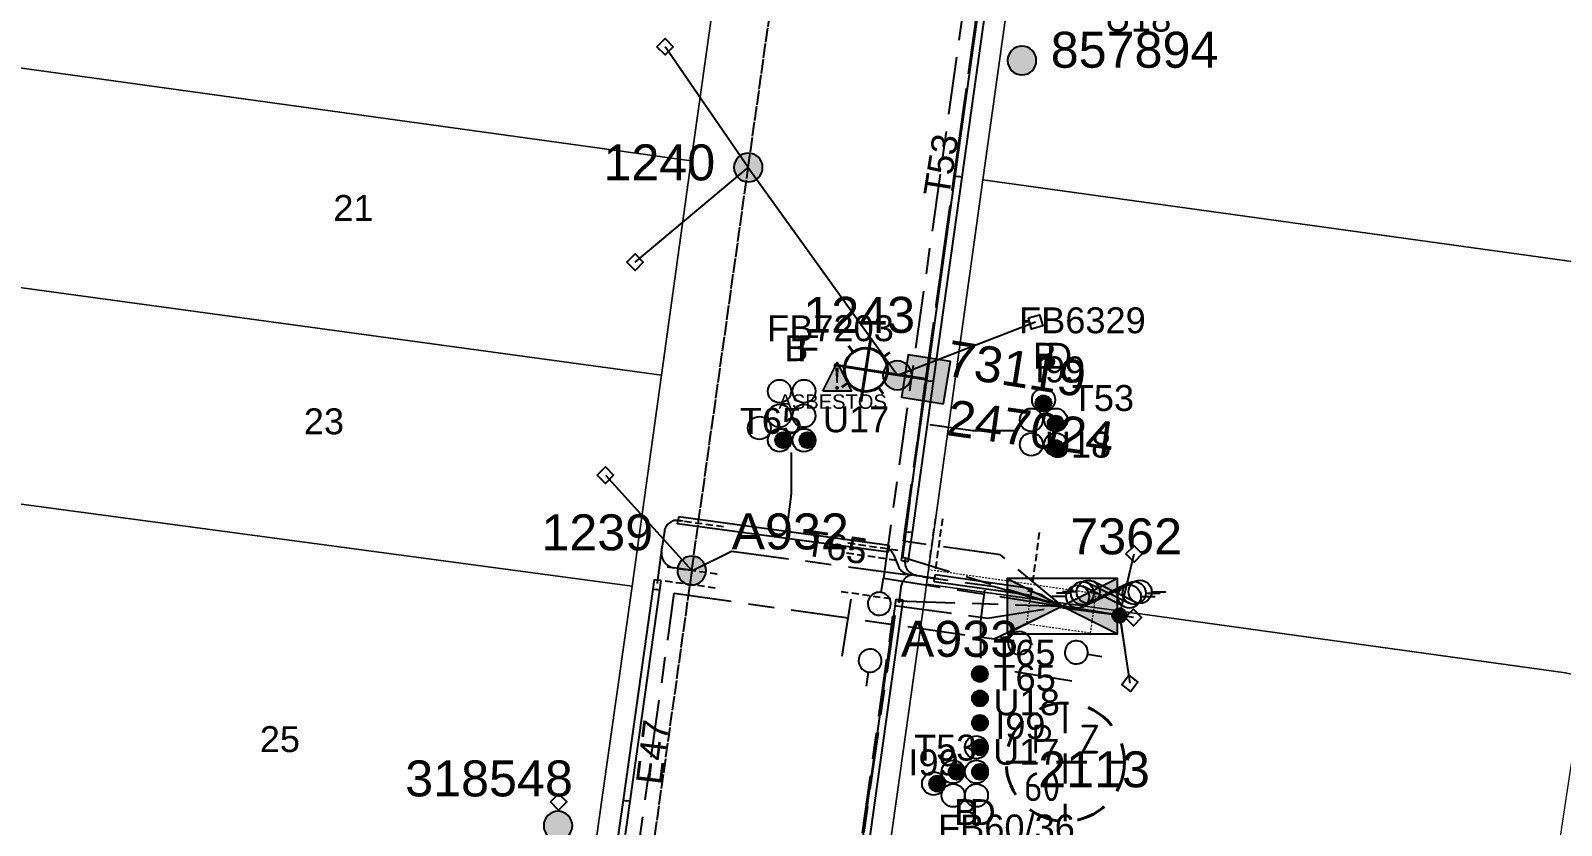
# Model space of a CAD drawing. Header units: metres. Extents: x 307881 to 309377, y 6244646 to 6245709.
# Drawn here: x 308529.6 to 308636, y 6245130.1 to 6245185.4 of the extents above; entities that cross this region are included whole.
import ezdxf
from ezdxf.enums import TextEntityAlignment as Align

# ---------------------------------------------------------------- set-up
doc = ezdxf.new("R2010")
doc.units = ezdxf.units.M
for name, pattern in [('Cable Exist OH', [1, 1, 0]), ('Cable Exist UG', [8.2, 4, -1.2, 1.8, -1.2]), ('Dash', [5, 3, -2]), ('DASHED', [0.75, 0.5, -0.25]), ('HIDDEN', [0.375, 0.25, -0.125]), ('HIDDEN2', [0.1875, 0.125, -0.0625])]:
    doc.linetypes.add(name, pattern=pattern)
doc.layers.get('0').update_dxf_attribs({"color": 6})
for name, color, linetype in [('_User Miscellaneous7', 7, 'Continuous'), ('_User Miscellaneous9', 7, 'Continuous'), ('Duct_SP_EXT', 7, 'Continuous'), ('Equip_HV_EXT', 7, 'Continuous'), ('Equip_LV_EXT', 7, 'Continuous'), ('Equip_SP_SL_EXT', 7, 'Continuous'), ('Mains_HV_EXT', 7, 'Continuous'), ('Mains_LV_EXT', 7, 'Continuous'), ('Mains_SL_EXT', 7, 'Continuous'), ('Services_SP_EXT', 7, 'Continuous'), ('Sub_SP_EXT', 7, 'Continuous'), ('SupportsOH_SP_TR_HV_LV_SL_EXT', 7, 'Continuous'), ('SupportsUG_SP_LV_SL_EXT', 7, 'Continuous'), ('Trench_SP_EXT', 7, 'Continuous')]:
    doc.layers.add(name, color=color, linetype=linetype)
for name, color, linetype, lineweight in [('Cadastre Buildings_SP_EXT', 9, 'Continuous', 5), ('Cadastre Land Parcels_SP_EXT', 9, 'Continuous', 5), ('Cadastre Other Property_SP_EXT', 9, 'HIDDEN', 5), ('Cadastre Roads_SP_EXT', 9, 'Continuous', 5)]:
    doc.layers.add(name, color=color, linetype=linetype, lineweight=lineweight)
doc.layers.add('UNKNOWN_FEATURES', color=1, linetype='DASHED', plot=False)
doc.styles.add('COLUMN_LABEL', font='arial.ttf')
doc.styles.add('iecARIAL', font='arial.ttf', dxfattribs={"height": 2})
doc.styles.add('iecNAME', font='times.ttf')
doc.styles.add('IESYMBOL1', font='isocp.shx')
doc.styles.add('POLE_LABEL', font='arial.ttf')
doc.styles.add('SLCP_LABEL', font='arial.ttf', dxfattribs={"height": 3.5})
doc.styles.get("Standard").update_dxf_attribs({"font": 'arial.ttf'})
doc.styles.add('SWITCH_LABEL', font='arial.ttf', dxfattribs={"height": 2.5})

# ---------------------------------------------------------------- blocks, each defined once
blk = doc.blocks.new('SUB_PADMOUNT_EXT')
for points in [[(0, 0), (-3.84, 1.92), (-3.84, -1.92)], [(0, 0), (3.84, 1.92), (3.84, -1.92)]]:
    blk.add_hatch(color=256).paths.add_polyline_path(points)
for p, q in [((3.84, 1.92), (-3.84, -1.92)), ((-3.84, 1.92), (3.84, -1.92))]:
    blk.add_line(p, q)
blk.add_lwpolyline([(-3.84, -1.92), (3.84, -1.92), (3.84, 1.92), (-3.84, 1.92)], close=True)
for tag, height, flags, p in [('ASSET_NUM', 2.5, 8, (2, 2)), ('STREET_CODE', 0.2, 9, (1.5, 0)), ('CONSTRUCTED_VOLTAGE', 0.2, 9, (1.5, -0.2)), ('OPERATING_VOLTAGE', 0.2, 9, (1.5, -0.6)), ('ORIENTATION', 0.2, 9, (1.5, -0.8)), ('OWNED_BY', 0.2, 9, (1.5, -1)), ('NO_PHASES', 0.2, 9, (1.5, -0.4)), ('OPERATED_BY', 0.2, 9, (1.5, -1.2)), ('SECONDARY_VOLTAGE', 0.2, 9, (1.5, -1.6)), ('STATE', 0.2, 9, (1.5, -1.8)), ('SUBSTATION_TYPE', 0.2, 9, (1.5, -2.2)), ('MAINTAINED_BY', 0.2, 9, (1.5, -1.4)), ('PARENT', 0.2, 9, (1.5, -2)), ('STREETNAME', 0.2, 9, (1.5, -3)), ('SUBURB', 0.2, 9, (1.5, -3.2)), ('USAGE', 0.2, 9, (1.5, -2.4)), ('LEGEND', 0.2, 9, (1.5, -2.6)), ('LOCATION', 0.2, 9, (1.5, -2.8)), ('Z', 0.2, 1, (1.5, -3.6)), ('NOTES', 0.2, 9, (1.5, -3.4))]:
    blk.add_attdef(tag, text='', height=height, dxfattribs=dict(flags=flags)).set_placement(p, align=Align.MIDDLE_LEFT)
blk = doc.blocks.new('COLUMN_EXT')
blk.add_hatch(color=256).paths.add_polyline_path([(-1.49, 1.48), (-1.49, -1.49), (1.48, -1.49), (1.48, 1.48)])
blk.add_lwpolyline([(-1.49, -1.49), (1.48, -1.49), (1.48, 1.48), (-1.49, 1.48)], close=True)
for tag, height, style, flags, p in [('ASSET_NUM', 2.5, 'COLUMN_LABEL', 8, (2, 2)), ('STRUCTURE_PLANT_NUMBER', 0.2, 'POLE_LABEL', 9, (1.81, 0.03)), ('STREET_CODE', 0.2, 'COLUMN_LABEL', 9, (1.81, -0.2))]:
    blk.add_attdef(tag, text='', height=height, dxfattribs=dict(style=style, flags=flags)).set_placement(p, align=Align.MIDDLE_LEFT)
at = {"flags": 9}
for tag, p in [('COLUMN_TYPE', (1.81, -0.4)), ('OWNED_BY', (1.81, -0.6)), ('STATE', (1.81, -0.8)), ('USAGE', (1.81, -1)), ('STREETNAME', (1.81, -1.6)), ('SUBURB', (1.81, -1.8)), ('LEGEND', (1.81, -1.2)), ('LOCATION', (1.81, -1.4)), ('NOTES', (1.81, -2))]:
    blk.add_attdef(tag, text='', height=0.2, dxfattribs=at).set_placement(p, align=Align.MIDDLE_LEFT)
at = {"flags": 1}
blk.add_attdef('Z', (1.81, -2.35), '', height=0.2, dxfattribs=at)
blk = doc.blocks.new('DUCT_EXT')
blk.add_circle((0, 0.8), 0.8)
at = {"flags": 1}
blk.add_attdef('Z', (0, 0), '', height=0.2, dxfattribs=at)
at = {"flags": 9}
for tag, p in [('DUCT_CODE', (0, 0)), ('XSECT_TYPE', (0, -0.2)), ('STATE', (0, -0.6)), ('FB_REFERENCE', (0, -0.4)), ('NOTES', (0, -0.8))]:
    blk.add_attdef(tag, text='', height=0.2, dxfattribs=at).set_placement(p, align=Align.MIDDLE_LEFT)
blk = doc.blocks.new('SL_LANTERN_EXT')
at = {"lineweight": 40}
for p, q in [((0, 1.97), (0, 6.47)), ((-1.46, 5.68), (-1.06, 5.28)), ((1.46, 5.68), (1.06, 5.28)), ((-2.25, 4.22), (2.25, 4.22)), ((-1.46, 2.76), (-1.06, 3.16)), ((0, 0), (0, 2.72)), ((1.46, 2.76), (1.06, 3.16))]:
    blk.add_line(p, q, dxfattribs=at)
blk.add_circle((0, 4.22), 1.5, dxfattribs=at)
at = {"color": 7, "style": 'iecARIAL', "flags": 8}
blk.add_attdef('ASSET_NUM', (1.5, 1.5), '', height=2.5, dxfattribs=at)
for tag, p, height, flags in [('CONSTRUCTED_VOLTAGE', (0.98, -0.65), 0.2, 9), ('CONTROL_TYPE', (0.98, -0.85), 0.2, 9), ('LANTERN_PURPOSE', (0.98, -1.05), 0.2, 9), ('LANTERN_TYPE', (0.98, -1.25), 0.2, 9), ('LNUMBER', (2.18, -3.25), 2.5, 8), ('OPERATING_VOLTAGE', (0.98, -1.65), 0.2, 9), ('ORIENTATION', (0.98, -1.85), 0.2, 9), ('OWNED_BY', (0.98, -2.05), 0.2, 9), ('STATE', (0.98, -2.25), 0.2, 9), ('NO_PHASES', (0.98, -1.45), 0.2, 9), ('USAGE', (0.98, -2.45), 0.2, 9), ('CEXIST', (0.98, -2.65), 0.2, 9), ('CNEW', (0.98, -2.85), 0.2, 9), ('CNUMBER', (0.98, -3.05), 0.2, 9), ('CREMOVE', (0.98, -3.25), 0.2, 9), ('CREPLACE', (0.98, -3.45), 0.2, 9), ('LKINGHEIGHT', (0.98, -3.65), 0.2, 9), ('LBRACKET', (0.98, -3.85), 0.2, 9), ('LBRACKETVOCAB', (0.98, -4.05), 0.2, 9), ('LCATEGORY', (0.98, -4.25), 0.2, 9), ('LCHARGE1', (0.98, -4.45), 0.2, 9), ('LCHARGE1PERCENT', (0.98, -4.65), 0.2, 9), ('LCHARGE2', (0.98, -4.85), 0.2, 9), ('LCHARGE2PERCENT', (0.98, -5.05), 0.2, 9), ('LCHARGE3', (0.98, -5.25), 0.2, 9), ('LCHARGE3PERCENT', (0.98, -5.45), 0.2, 9), ('LEXIST', (0.98, -5.65), 0.2, 9), ('LLAMP', (0.98, -5.85), 0.2, 9), ('LLAMPVOCAB', (0.98, -6.05), 0.2, 9), ('LMAST', (0.98, -6.25), 0.2, 9), ('LMASTVOCAB', (0.98, -6.45), 0.2, 9), ('LNEW', (0.98, -6.65), 0.2, 9), ('LANTNUMBER', (0.98, -6.85), 0.2, 9), ('LOUTREACH', (0.98, -7.25), 0.2, 9), ('LOUTREACHVOCAB', (0.98, -7.45), 0.2, 9), ('LRATECODE', (0.98, -7.65), 0.2, 9), ('LREMOVE', (0.98, -7.85), 0.2, 9), ('LREPLACE', (0.98, -8.05), 0.2, 9), ('LTYPE', (0.98, -8.25), 0.2, 9), ('LTYPEVOCAB', (0.98, -8.45), 0.2, 9), ('LEGEND', (0.98, -8.65), 0.2, 9), ('STREETNAME', (0.98, -9.25), 0.2, 9), ('SUBURB', (0.98, -9.45), 0.2, 1), ('LOCATION', (0.98, -8.85), 0.2, 9), ('NOTES', (0.98, -9.05), 0.2, 9)]:
    blk.add_attdef(tag, p, '', height=height, dxfattribs=dict(flags=flags))
blk = doc.blocks.new('CCP_EXT')
at = {"flags": 9}
for tag, p in [('STATE', (0, -1.8)), ('LEGEND', (0, -1.4)), ('LIFE_SUPPORT', (0, -1.6)), ('NOTES', (0, -2))]:
    blk.add_attdef(tag, text='', height=0.2, dxfattribs=at).set_placement(p, align=Align.MIDDLE_LEFT)
blk.add_wipeout([(0, 0.57), (0.57, 0), (0, -0.57), (-0.57, 0)])
blk.add_lwpolyline([(-0.57, 0), (0, 0.57), (0.57, 0), (0, -0.57), (-0.57, 0)])
at = {"flags": 1}
blk.add_attdef('Z', (0, 0), '', height=0.2, dxfattribs=at)
at = {"flags": 9}
for tag, p in [('CCP_TYPE', (0, 0)), ('CONSTRUCTED_VOLTAGE', (0, -0.2)), ('OPERATING_VOLTAGE', (0, -0.6)), ('ORIENTATION', (0, -0.8)), ('OWNED_BY', (0, -1)), ('NO_PHASES', (0, -0.4)), ('USAGE', (0, -1.2))]:
    blk.add_attdef(tag, text='', height=0.2, dxfattribs=at).set_placement(p, align=Align.MIDDLE_LEFT)
blk = doc.blocks.new('POLE_EXT')
blk.add_hatch(color=256).paths.add_polyline_path([(-1, 0, 1), (1, 0, 1)])
blk.add_lwpolyline([(-1, 0, 1), (1, 0, 1)], format="xyb", close=True)
for tag, height, flags, p in [('pNumber', 2.5, 8, (-17.84, 2.07)), ('OWNED_BY', 0.2, 9, (1.35, -0.4)), ('SPECIAL_USE', 0.2, 9, (1.35, -0.8)), ('STATE', 0.2, 9, (1.35, -1)), ('PARENT', 0.2, 9, (1.35, -0.6)), ('cLV', 0.2, 9, (1.35, -1.4)), ('hDepth', 0.2, 9, (1.35, -1.6)), ('hDia', 0.2, 9, (1.35, -1.8)), ('cHV', 0.2, 9, (1.35, -2)), ('USAGE', 0.2, 9, (1.35, -1.2)), ('LBRACKET', 0.2, 9, (1.35, -2.2)), ('LExisting', 0.2, 9, (1.35, -2.4)), ('LANTNUMBER', 0.2, 9, (1.35, -2.6)), ('LOther', 0.2, 9, (1.35, -2.8)), ('LRemove', 0.2, 9, (1.35, -3)), ('LEGEND', 0.2, 9, (1.35, -3.2)), ('cLinedev', 0.2, 9, (1.35, -3.4)), ('pExisting', 0.2, 9, (1.35, -3.8)), ('LOCATION', 0.2, 9, (1.35, -3.6)), ('PFNUMBER', 0.2, 9, (1.35, -4)), ('NEWPFNUMBER', 0.2, 9, (1.35, -4.2)), ('pFooting', 0.2, 9, (1.35, -4.4)), ('pNew', 0.2, 9, (1.35, -4.6)), ('pRelocate', 0.2, 9, (1.35, -5)), ('pRemove', 0.2, 9, (1.35, -5.2)), ('pReplace', 0.2, 9, (1.35, -5.4)), ('pStay', 0.2, 9, (1.35, -5.6)), ('pType', 0.2, 9, (1.35, -5.8)), ('cspan', 0.2, 9, (1.35, -6)), ('STREETNAME', 0.2, 9, (1.35, -6.2)), ('SUBURB', 0.2, 9, (1.35, -6.4)), ('OPERATED_BY', 0.2, 9, (1.36, -7.01)), ('NOTES', 0.2, 9, (1.35, -6.6)), ('MAINTAINED_BY', 0.2, 9, (1.36, -6.81))]:
    blk.add_attdef(tag, text='', height=height, dxfattribs=dict(flags=flags)).set_placement(p, align=Align.MIDDLE_LEFT)
at = {"style": 'POLE_LABEL'}
for tag, height, flags, p in [('ASSET_NUM', 2.5, 8, (2, 2)), ('STRUCTURE_PLANT_NUMBER', 0.2, 9, (1.35, 0.03)), ('STREET_CODE', 0.2, 9, (1.35, -0.2))]:
    blk.add_attdef(tag, text='', height=height, dxfattribs=dict(at, flags=flags)).set_placement(p, align=Align.MIDDLE_LEFT)
at = {"flags": 1}
blk.add_attdef('Z', (1.35, -7.33), '', height=0.2, dxfattribs=at)
blk = doc.blocks.new('WARNING_FEATURE_EXT')
h = blk.add_hatch(color=2)
h.dxf.hatch_style = 1
h.paths.add_polyline_path([(0, 1.99), (-0.99, 0), (1, 0)])
at = {"color": 18, "true_color": 0x000000}
blk.add_lwpolyline([(-0.99, 0), (0, 1.99), (1, 0)], close=True, dxfattribs=at)
at = {"color": 18, "true_color": 0x000000, "insert": (0, 0.87), "char_height": 1.5, "attachment_point": 5, "line_spacing_factor": 1.5, "style": 'iecNAME'}
blk.add_mtext_dynamic_manual_height_columns('!', width=1.5, gutter_width=4, heights=[0], dxfattribs=at)
at = {"color": 2, "flags": 1}
for tag, p in [('STATE', (1.19, 2.01)), ('HAZMAT_ID', (1.19, 0.72))]:
    blk.add_attdef(tag, p, '', height=0.8, dxfattribs=at)
at = {"color": 2}
blk.add_attdef('WARNING_TYPE', text='', height=1, dxfattribs=at).set_placement((-4.07, -1.22), (4.88, -1.22), align=Align.ALIGNED)
at = {"color": 2, "flags": 1}
blk.add_attdef('WARNING_DESC', text='', height=0.8, dxfattribs=at).set_placement((1.19, -0.56), align=Align.MIDDLE_CENTER)
blk = doc.blocks.new('LV_UG_DFUSE_CLOSED_EXT')
for points in [[(1, 0), (0, 0)], [(5.04, 0.73), (2.16, -0.72)], [(5.05, -0.71), (2.16, 0.72)], [(6.2, 0.01), (7.2, 0.01)]]:
    blk.add_lwpolyline(points)
for centre in [(1.8, 0), (5.4, 0.01)]:
    blk.add_circle(centre, 0.8)
at = {"flags": 9}
for tag, p in [('ACTUAL_STATUS', (0, 0)), ('CONSTRUCTED_VOLTAGE', (0, -0.2)), ('OPERATING_VOLTAGE', (0, -0.6)), ('ORIENTATION', (0, -0.8)), ('STATE', (0, -1)), ('NO_PHASES', (0, -0.4)), ('SWITCH_TYPE', (0, -1.2)), ('USAGE', (0, -1.4)), ('NOTES', (0, -1.6))]:
    blk.add_attdef(tag, text='', height=0.2, dxfattribs=at).set_placement(p, align=Align.MIDDLE_LEFT)
at = {"flags": 1}
blk.add_attdef('Z', (0, 0), '', height=0.2, dxfattribs=at)
blk = doc.blocks.new('SWG_HOLEC_SU_EXT')
blk.add_line((1.8, -2), (5.8, -2))
for points in [[(1, 0), (0, 0)], [(6.6, 0), (7.6, 0)]]:
    blk.add_lwpolyline(points)
for points in [[(1.8, -0.8, 1), (1.8, 0.8, 1)], [(5.8, -0.8, 1), (5.8, 0.8, 1)]]:
    blk.add_lwpolyline(points, format="xyb", close=True)
at = {"style": 'SWITCH_LABEL', "flags": 8}
blk.add_attdef('ASSET_NUM', text='', height=2.5, rotation=179.9544, dxfattribs=at).set_placement((-2.4, 0), align=Align.MIDDLE_LEFT)
at = {"flags": 1}
blk.add_attdef('Z', (0, 0), '', height=0.2, dxfattribs=at)
at = {"flags": 9}
for tag, p in [('ACTUAL_STATUS', (0, -0.4)), ('CONSTRUCTED_VOLTAGE', (0, -0.6)), ('OPERATING_VOLTAGE', (0, -1)), ('NO_PHASES', (0, -0.8)), ('ORIENTATION', (0, -1.2)), ('OWNED_BY', (0, -1.4)), ('STATE', (0, -1.8)), ('SWITCH_TYPE', (0, -2)), ('PARENT', (0, -1.6)), ('USAGE', (0, -2.2)), ('STREETNAME', (0, -2.6)), ('SUBURB', (0, -2.8)), ('LOCATION', (0, -2.4)), ('NOTES', (0, -3))]:
    blk.add_attdef(tag, text='', height=0.2, dxfattribs=at).set_placement(p, align=Align.MIDDLE_LEFT)
at = {"style": 'SWITCH_LABEL', "flags": 9}
blk.add_attdef('STREET_CODE', text='', height=0.2, dxfattribs=at).set_placement((0, -0.2), align=Align.MIDDLE_LEFT)
blk = doc.blocks.new('CABLE_LARGE_EXT')
h = blk.add_hatch(color=256)
edge = h.paths.add_edge_path()
edge.add_arc((0, 0.55), 0.55, 0, 360)
blk.add_circle((0, 0.55), 0.55)
at = {"flags": 1}
blk.add_attdef('Z', (0, 0), '', height=0.2, dxfattribs=at)
at = {"flags": 9}
for tag, p in [('COND_CODE', (0, 0)), ('STATE', (0, -0.4)), ('XSECT_SIZE', (0, -0.6)), ('FB_REFERENCE', (0, -0.2)), ('NOTES', (0, -0.8))]:
    blk.add_attdef(tag, text='', height=0.2, dxfattribs=at).set_placement(p, align=Align.MIDDLE_LEFT)
blk = doc.blocks.new('SLCP_ZELL_EXT')
blk.add_wipeout([(-0.24, 7.5), (-0.71, 7.47), (-1.17, 7.41), (-1.64, 7.32), (-2.09, 7.21), (-2.54, 7.06), (-2.98, 6.89), (-3.41, 6.69), (-3.82, 6.46), (-4.22, 6.21), (-4.6, 5.93), (-4.96, 5.63), (-5.31, 5.31), (-5.63, 4.96), (-5.93, 4.6), (-6.21, 4.22), (-6.46, 3.82), (-6.69, 3.41), (-6.89, 2.98), (-7.06, 2.54), (-7.21, 2.09), (-7.32, 1.64), (-7.41, 1.17), (-7.47, 0.71), (-7.5, 0.24), (-7.5, -0.24), (-7.47, -0.71), (-7.41, -1.17), (-7.32, -1.64), (-7.21, -2.09), (-7.06, -2.54), (-6.89, -2.98), (-6.69, -3.41), (-6.46, -3.82), (-6.21, -4.22), (-5.93, -4.6), (-5.63, -4.96), (-5.31, -5.31), (-4.96, -5.63), (-4.6, -5.93), (-4.22, -6.21), (-3.82, -6.46), (-3.41, -6.69), (-2.98, -6.89), (-2.54, -7.06), (-2.09, -7.21), (-1.64, -7.32), (-1.17, -7.41), (-0.71, -7.47), (-0.24, -7.5), (0.24, -7.5), (0.71, -7.47), (1.17, -7.41), (1.64, -7.32), (2.09, -7.21), (2.54, -7.06), (2.98, -6.89), (3.41, -6.69), (3.82, -6.46), (4.22, -6.21), (4.6, -5.93), (4.96, -5.63), (5.31, -5.31), (5.63, -4.96), (5.93, -4.6), (6.21, -4.22), (6.46, -3.82), (6.69, -3.41), (6.89, -2.98), (7.06, -2.54), (7.21, -2.09), (7.32, -1.64), (7.41, -1.17), (7.47, -0.71), (7.5, -0.24), (7.5, 0.24), (7.47, 0.71), (7.41, 1.17), (7.32, 1.64), (7.21, 2.09), (7.06, 2.54), (6.89, 2.98), (6.69, 3.41), (6.46, 3.82), (6.21, 4.22), (5.93, 4.6), (5.63, 4.96), (5.31, 5.31), (4.96, 5.63), (4.6, 5.93), (4.22, 6.21), (3.82, 6.46), (3.41, 6.69), (2.98, 6.89), (2.54, 7.06), (2.09, 7.21), (1.64, 7.32), (1.17, 7.41), (0.71, 7.47), (0.24, 7.5)])
at = {"linetype": 'Dash', "lineweight": 40, "ltscale": 0.7}
for p, q in [((0, 4.11), (0, -4.11)), ((-4.11, 0), (4.11, 0))]:
    blk.add_line(p, q, dxfattribs=at)
blk.add_circle((0, 0), 4.11, dxfattribs=at)
at = {"lineweight": 40, "style": 'IESYMBOL1'}
for s, p in [('P', (-1.6, 0)), ('Z', (1.7, 0)), ('60', (-1.61, -3.31))]:
    blk.add_text(s, height=2, dxfattribs=at).set_placement(p, align=Align.BOTTOM_CENTER)
at = {"style": 'SLCP_LABEL'}
for tag, height, flags, p in [('ASSET_NUM', 2.5, 8, (2, 2)), ('STREET_CODE', 0.2, 9, (0, -0.2))]:
    blk.add_attdef(tag, text='', height=height, dxfattribs=dict(at, flags=flags)).set_placement(p, align=Align.MIDDLE_LEFT)
at = {"flags": 1}
blk.add_attdef('Z', (0, 0), '', height=0.2, dxfattribs=at)
at = {"flags": 9}
for tag, p in [('CONSTRUCTED_VOLTAGE', (0, -0.4)), ('CONTROL_TYPE', (0, -0.6)), ('OPERATING_VOLTAGE', (0, -1)), ('NO_PHASES', (0, -0.8)), ('ORIENTATION', (0, -1.2)), ('OWNED_BY', (0, -1.4)), ('STATE', (0, -2)), ('USAGE', (0, -1.6)), ('LOCATION', (0, -1.8)), ('NOTES', (0, -2.2))]:
    blk.add_attdef(tag, text='', height=0.2, dxfattribs=at).set_placement(p, align=Align.MIDDLE_LEFT)
blk = doc.blocks.new('CONNECTOR_NODE_EXT')
h = blk.add_hatch(color=256)
edge = h.paths.add_edge_path()
edge.add_arc((0, 0), 0.5, 0, 360)
blk.add_circle((0, 0), 0.5)
at = {"flags": 1}
blk.add_attdef('Z', (0, 0), '', height=0.2, dxfattribs=at)
at = {"flags": 9}
for tag, p in [('CONNECTOR_TYPE', (0, 0)), ('CONSTRUCTED_VOLTAGE', (0, -0.2)), ('OPERATING_VOLTAGE', (0, -0.6)), ('ORIENTATION', (0, -0.8)), ('SUBTYPE', (0, -1)), ('NO_PHASES', (0, -0.4)), ('USAGE', (0, -1.2)), ('NOTES', (0, -1.4))]:
    blk.add_attdef(tag, text='', height=0.2, dxfattribs=at).set_placement(p, align=Align.MIDDLE_LEFT)

msp = doc.modelspace()

# ---------------------------------------------------------------- linework, layer by layer
at = {"layer": '_User Miscellaneous7'}
for points in [[(308598.13, 6245157.54), (308595.07, 6245157.54), (308592.08, 6245157.96)], [(308582.46, 6245156.04), (308582.46, 6245153.18), (308582.13, 6245150.66)]]:
    msp.add_lwpolyline(points, dxfattribs=at)
at = {"layer": 'Cadastre Land Parcels_SP_EXT', "linetype": 'Continuous'}
for points in [[(308648.78, 6245196.24), (308606.09, 6245201.99), (308598.69, 6245195.82), (308597.63, 6245188.25), (308595.78, 6245174.98), (308644.88, 6245168.18), (308646.72, 6245181.57), (308646.84, 6245182.21), (308648.78, 6245196.24)], [(308577.64, 6245191.45), (308529.87, 6245197.86), (308527.82, 6245182.91), (308575.51, 6245176.31), (308577.64, 6245191.45)], [(308575.51, 6245176.31), (308527.82, 6245182.91), (308525.77, 6245167.93), (308573.43, 6245161.41), (308575.51, 6245176.31)], [(308573.43, 6245161.41), (308525.77, 6245167.93), (308523.75, 6245153.15), (308571.39, 6245146.76), (308573.43, 6245161.41)], [(308571.39, 6245146.76), (308523.75, 6245153.15), (308521.76, 6245138.66), (308519.71, 6245123.68), (308567.2, 6245117.07), (308569.32, 6245132.08), (308571.39, 6245146.76)]]:
    msp.add_lwpolyline(points, close=True, dxfattribs=at)
at = {"layer": 'Cadastre Other Property_SP_EXT', "linetype": 'HIDDEN2'}
msp.add_lwpolyline([(308591.98, 6245147.9), (308591.84, 6245146.91), (308599.05, 6245145.88), (308598.81, 6245144.15), (308603.26, 6245143.51), (308603.64, 6245146.23), (308591.98, 6245147.9)], close=True, dxfattribs=at)
at = {"layer": 'Duct_SP_EXT'}
for p, q in [((308593.86, 6245175.25), (308595.71, 6245188.52)), ((308594.33, 6245175.18), (308596.19, 6245188.45)), ((308591.88, 6245161.04), (308593.86, 6245175.25)), ((308592.35, 6245160.98), (308594.33, 6245175.18)), ((308593.86, 6245175.25), (308594.09, 6245175.22)), ((308594.33, 6245175.18), (308594.09, 6245175.22)), ((308590.4, 6245150.54), (308591.88, 6245161.04)), ((308590.88, 6245150.48), (308592.35, 6245160.98)), ((308591.88, 6245161.04), (308592.11, 6245161.01)), ((308591.88, 6245161.04), (308592.11, 6245161.01)), ((308592.35, 6245160.98), (308592.11, 6245161.01)), ((308592.35, 6245160.98), (308592.11, 6245161.01)), ((308574.55, 6245151.09), (308574.59, 6245151.33)), ((308574.62, 6245151.57), (308574.59, 6245151.33)), ((308589.27, 6245149.59), (308574.62, 6245151.57)), ((308589.21, 6245149.11), (308574.55, 6245151.09)), ((308590.12, 6245148.53), (308590.4, 6245150.54)), ((308590.4, 6245150.54), (308590.64, 6245150.51)), ((308590.59, 6245148.46), (308590.88, 6245150.48)), ((308590.88, 6245150.48), (308590.64, 6245150.51)), ((308589.21, 6245149.11), (308589.24, 6245149.35)), ((308589.27, 6245149.59), (308589.24, 6245149.35)), ((308590.12, 6245148.53), (308590.36, 6245148.5)), ((308590.59, 6245148.46), (308590.36, 6245148.5)), ((308572.93, 6245147.22), (308572.83, 6245146.55)), ((308572.93, 6245147.22), (308573.16, 6245147.18)), ((308573.4, 6245147.15), (308573.16, 6245147.18)), ((308573.4, 6245147.15), (308573.31, 6245146.49)), ((308592.38, 6245147.09), (308592.42, 6245147.33)), ((308592.38, 6245147.09), (308599.12, 6245146.13)), ((308592.45, 6245147.57), (308592.42, 6245147.33)), ((308592.45, 6245147.57), (308599.18, 6245146.6)), ((308572.83, 6245146.55), (308570.77, 6245131.88)), ((308573.31, 6245146.49), (308571.24, 6245131.81)), ((308572.83, 6245146.55), (308573.07, 6245146.52)), ((308573.31, 6245146.49), (308573.07, 6245146.52)), ((308599.12, 6245146.13), (308599.15, 6245146.36)), ((308599.18, 6245146.6), (308599.15, 6245146.36)), ((308585.5, 6245115.4), (308589.75, 6245145.85)), ((308585.97, 6245115.33), (308590.23, 6245145.78)), ((308589.75, 6245145.85), (308589.99, 6245145.82)), ((308590.23, 6245145.78), (308589.99, 6245145.82)), ((308570.77, 6245131.88), (308568.65, 6245116.87)), ((308571.24, 6245131.81), (308569.12, 6245116.8)), ((308570.77, 6245131.88), (308571, 6245131.85)), ((308571.24, 6245131.81), (308571, 6245131.85))]:
    msp.add_line(p, q, dxfattribs=at)
at = {"layer": 'Mains_HV_EXT', "linetype": 'Cable Exist UG'}
for points in [[(308588.86, 6245147.31), (308601.3, 6245145.36)], [(308596.55, 6245143.09), (308601.3, 6245145.36)]]:
    msp.add_lwpolyline(points, dxfattribs=at)
at = {"layer": 'Mains_LV_EXT', "linetype": 'Cable Exist OH'}
for points in [[(308579.47, 6245175.85), (308582.49, 6245197.42)], [(308575.54, 6245147.84), (308579.47, 6245175.85)], [(308575.54, 6245147.84), (308571.16, 6245116.61)]]:
    msp.add_lwpolyline(points, dxfattribs=at)
at = {"layer": 'Mains_LV_EXT', "linetype": 'Cable Exist UG'}
msp.add_lwpolyline([(308575.6, 6245147.85), (308578.3, 6245149.2), (308596.59, 6245146.74), (308601.3, 6245145.36)], dxfattribs=at)
at = {"layer": 'Mains_SL_EXT', "linetype": 'Cable Exist UG'}
for points in [[(308591.81, 6245161.13), (308597.55, 6245202.27)], [(308601.3, 6245145.36), (308590.21, 6245148.75), (308591.81, 6245161.13)]]:
    msp.add_lwpolyline(points, dxfattribs=at)
at = {"layer": 'Trench_SP_EXT', "linetype": 'Cable Exist UG'}
for points in [[(308574.95, 6245151.28), (308574.61, 6245151.32), (308574.61, 6245151.32, 0.402641), (308573.64, 6245150.58), (308573.64, 6245150.58), (308573.45, 6245149.27)], [(308575.6, 6245147.85), (308574.3, 6245148.03), (308574.3, 6245148.03, -0.400509), (308573.44, 6245149.13), (308573.44, 6245149.13), (308573.49, 6245149.54)], [(308588.82, 6245149.41), (308589.11, 6245149.37), (308589.11, 6245149.37, -0.259836), (308589.56, 6245148.95), (308589.56, 6245148.95), (308589.88, 6245148.16), (308589.88, 6245148.16, 0.264143), (308590.62, 6245147.59), (308590.62, 6245147.59), (308592.67, 6245147.29)], [(308590.39, 6245148.73), (308590.36, 6245148.5), (308590.36, 6245148.5, 0.389059), (308591.14, 6245147.51), (308591.14, 6245147.51), (308591.51, 6245147.46)], [(308589.96, 6245145.6), (308590.13, 6245146.86), (308590.13, 6245146.86, -0.436198), (308591.14, 6245147.51), (308591.14, 6245147.51), (308591.43, 6245147.47)]]:
    msp.add_lwpolyline(points, format="xyb", dxfattribs=at)
for points in [[(308573.45, 6245149.27), (308573.16, 6245147.18), (308573.13, 6245146.94)], [(308601.24, 6245145.23), (308599.91, 6245146.14), (308599.15, 6245146.36), (308598.89, 6245146.4)]]:
    msp.add_lwpolyline(points, dxfattribs=at)
at = {"layer": 'UNKNOWN_FEATURES'}
for points in [[(308574.29, 6245151.37), (308577.76, 6245150.9)], [(308592.01, 6245148.04), (308592.5, 6245151.51)], [(308592.5, 6245147.97), (308592.99, 6245151.44)], [(308599.24, 6245147.02), (308599.72, 6245150.49)], [(308586.4, 6245149.76), (308589.87, 6245149.26)], [(308586.3, 6245149.07), (308589.77, 6245148.57)], [(308577.17, 6245146.63), (308573.7, 6245147.1)], [(308573.84, 6245148.09), (308577.31, 6245147.62)], [(308585.92, 6245146.39), (308589.38, 6245145.9)]]:
    msp.add_lwpolyline(points, dxfattribs=at)

# ---------------------------------------------------------------- block references
at = {"layer": '_User Miscellaneous7'}
ref = msp.add_blockref('WARNING_FEATURE_EXT', (308585.64, 6245160.3), dxfattribs=at)
ref.add_attrib('WARNING_TYPE', 'ASBESTOS', (308581.57, 6245159.08), dxfattribs={"layer": '0', "color": 2, "height": 1})
at = {"layer": '_User Miscellaneous7', "rotation": 90}
for name, p in [('DUCT_EXT', (308582.44, 6245160.3)), ('DUCT_EXT', (308584.14, 6245160.3)), ('DUCT_EXT', (308582.44, 6245158.6)), ('DUCT_EXT', (308584.14, 6245158.6)), ('DUCT_EXT', (308581.04, 6245157.75)), ('DUCT_EXT', (308582.44, 6245156.9)), ('DUCT_EXT', (308584.14, 6245156.9)), ('CABLE_LARGE_EXT', (308582.44, 6245156.9)), ('CABLE_LARGE_EXT', (308584.14, 6245156.9)), ('DUCT_EXT', (308593.15, 6245133.04)), ('CABLE_LARGE_EXT', (308593.15, 6245133.04))]:
    msp.add_blockref(name, p, dxfattribs=at)
at = {"layer": '_User Miscellaneous7'}
for name, p in [('DUCT_EXT', (308599.99, 6245158.91)), ('CABLE_LARGE_EXT', (308599.99, 6245158.91)), ('DUCT_EXT', (308599.14, 6245157.51)), ('DUCT_EXT', (308600.84, 6245157.51)), ('CABLE_LARGE_EXT', (308600.84, 6245157.51)), ('DUCT_EXT', (308599.14, 6245155.81)), ('DUCT_EXT', (308600.84, 6245155.81)), ('CABLE_LARGE_EXT', (308600.84, 6245155.81))]:
    msp.add_blockref(name, p, dxfattribs=at)
ref = msp.add_blockref('SLCP_ZELL_EXT', (308601.5, 6245134.53), dxfattribs=at)
ref.add_attrib('ASSET_NUM', '2113', dxfattribs={"layer": '_User Miscellaneous9', "height": 2.5, "style": 'SLCP_LABEL'}).set_placement((308603.5, 6245135.28), align=Align.TOP_CENTER)
at = {"layer": 'Equip_HV_EXT'}
ref = msp.add_blockref('SWG_HOLEC_SU_EXT', (308588.86, 6245147.31), dxfattribs=dict(at, rotation=260.8676153247599))
ref.add_attrib('ASSET_NUM', 'A932', dxfattribs={"layer": '0', "height": 2.5, "style": 'SWITCH_LABEL'}).set_placement((308586.46, 6245148.56), align=Align.BOTTOM_RIGHT)
at = {"layer": 'Equip_SP_SL_EXT'}
ref = msp.add_blockref('SL_LANTERN_EXT', (308591.81, 6245161.13), dxfattribs=dict(at, rotation=80.96557548675412))
ref.add_attrib('ASSET_NUM', '73119', dxfattribs={"layer": '_User Miscellaneous7', "height": 2.5, "rotation": 350.9592, "style": 'iecARIAL'}).set_placement((308593.31, 6245162.63), align=Align.MIDDLE_LEFT)
at = {"layer": 'Sub_SP_EXT'}
ref = msp.add_blockref('SUB_PADMOUNT_EXT', (308601.3, 6245145.36), dxfattribs=at)
ref.add_attrib('ASSET_NUM', '7362', dxfattribs={"layer": '_User Miscellaneous9', "height": 2.5}).set_placement((308601.85, 6245150.22), align=Align.MIDDLE_LEFT)
at = {"layer": 'SupportsOH_SP_TR_HV_LV_SL_EXT'}
ref = msp.add_blockref('POLE_EXT', (308598.49, 6245183.28), dxfattribs=at)
ref.add_attrib('ASSET_NUM', '857894', dxfattribs={"layer": '_User Miscellaneous9', "height": 2.5, "style": 'POLE_LABEL'}).set_placement((308600.49, 6245184.03), align=Align.MIDDLE_LEFT)
ref = msp.add_blockref('POLE_EXT', (308579.47, 6245175.85), dxfattribs=at)
ref.add_attrib('ASSET_NUM', '1240', dxfattribs={"layer": '_User Miscellaneous9', "height": 2.5, "rotation": 359.9748, "style": 'POLE_LABEL'}).set_placement((308577.17, 6245176.2), align=Align.MIDDLE_RIGHT)
ref = msp.add_blockref('POLE_EXT', (308589.83, 6245161.41), dxfattribs=at)
ref.add_attrib('ASSET_NUM', '1243', dxfattribs={"layer": '_User Miscellaneous9', "height": 2.5, "rotation": 359.9908, "style": 'POLE_LABEL'}).set_placement((308587.18, 6245166.86), align=Align.TOP_CENTER)
ref = msp.add_blockref('POLE_EXT', (308575.54, 6245147.84), dxfattribs=at)
ref.add_attrib('ASSET_NUM', '1239', dxfattribs={"layer": '_User Miscellaneous9', "height": 2.5, "rotation": 0.0313, "style": 'POLE_LABEL'}).set_placement((308572.86, 6245150.5), align=Align.MIDDLE_RIGHT)
at = {"layer": 'SupportsUG_SP_LV_SL_EXT'}
ref = msp.add_blockref('COLUMN_EXT', (308591.81, 6245161.13), dxfattribs=dict(at, rotation=80.96557548675412))
ref.add_attrib('ASSET_NUM', '247024', dxfattribs={"layer": '_User Miscellaneous9', "height": 2.5, "rotation": 352.0415, "style": 'COLUMN_LABEL'}).set_placement((308593.51, 6245159.74), align=Align.TOP_LEFT)

# ---------------------------------------------------------------- texts
at = {"layer": '_User Miscellaneous7'}
for s, p in [('U18', (308604.25, 6245185.29)), ('FB7203', (308580.78, 6245163.78)), ('FB6329', (308598.29, 6245164.33)), ('B', (308581.97, 6245162.39)), ('F', (308582.87, 6245162.39)), ('B', (308599.26, 6245161.87)), ('D', (308600.16, 6245161.87)), ('I99', (308599.39, 6245160.92)), ('T53', (308601.95, 6245158.93)), ('T65', (308578.88, 6245157.34)), ('U17', (308584.66, 6245157.45)), ('U18', (308600.08, 6245155.69))]:
    msp.add_text(s, height=1.8, dxfattribs=at).set_placement(p)
for s, rotation, p in [('T53', 80.9543, (308593.41, 6245173.73)), ('T65', 351.2106, (308583.29, 6245148.92)), ('E47', 83.1084, (308573.44, 6245132.9))]:
    msp.add_text(s, height=1.8, rotation=rotation, dxfattribs=at).set_placement(p)
at = {"layer": 'Cadastre Land Parcels_SP_EXT'}
for s, p in [('21', (308550.63, 6245172.14)), ('23', (308548.58, 6245157.31)), ('25', (308545.52, 6245135.23))]:
    msp.add_text(s, height=1.8, dxfattribs=at).set_placement(p)

# ---------------------------------------------------------------- next in the draw order: linework, layer by layer
at = {"layer": '_User Miscellaneous7'}
msp.add_lwpolyline([(308595.63, 6245141.76), (308595.63, 6245144.37), (308595.92, 6245146.47)], dxfattribs=at)
at = {"layer": 'Mains_LV_EXT', "linetype": 'Cable Exist UG'}
msp.add_lwpolyline([(308582.87, 6245097.13), (308589.63, 6245145.42), (308596.09, 6245144.54), (308601.3, 6245145.36)], dxfattribs=at)
at = {"layer": 'Mains_SL_EXT', "linetype": 'Cable Exist UG'}
msp.add_lwpolyline([(308583.29, 6245100.17), (308589.83, 6245145.74), (308601.3, 6245145.36)], dxfattribs=at)

# ---------------------------------------------------------------- next in the draw order: block references
at = {"layer": '_User Miscellaneous7', "rotation": 90}
for name, p in [('CABLE_LARGE_EXT', (308596.11, 6245140.66)), ('CABLE_LARGE_EXT', (308596.12, 6245138.96)), ('CABLE_LARGE_EXT', (308596.12, 6245137.26)), ('DUCT_EXT', (308596.12, 6245135.56)), ('CABLE_LARGE_EXT', (308596.12, 6245135.56)), ('DUCT_EXT', (308594.5, 6245133.86)), ('CABLE_LARGE_EXT', (308594.5, 6245133.86)), ('DUCT_EXT', (308596.13, 6245133.86)), ('CABLE_LARGE_EXT', (308596.13, 6245133.86)), ('DUCT_EXT', (308594.51, 6245132.22)), ('DUCT_EXT', (308596.13, 6245132.22))]:
    msp.add_blockref(name, p, dxfattribs=at)
at = {"layer": 'Equip_HV_EXT'}
ref = msp.add_blockref('SWG_HOLEC_SU_EXT', (308596.55, 6245143.09), dxfattribs=dict(at, rotation=350.736472935734))
ref.add_attrib('ASSET_NUM', 'A933', dxfattribs={"layer": '0', "height": 2.5, "style": 'SWITCH_LABEL'}).set_placement((308594.15, 6245144.35), align=Align.TOP_CENTER)
at = {"layer": 'Services_SP_EXT'}
for p in [(308573.69, 6245184.24), (308571.6, 6245169.27), (308569.54, 6245154.47), (308606.28, 6245149), (308606.24, 6245144.58), (308566.29, 6245131.77)]:
    msp.add_blockref('CCP_EXT', p, dxfattribs=at)
for p, rotation in [((308599.44, 6245165.12), 330.628482737345), ((308605.99, 6245140.01), 277.5800593676176)]:
    msp.add_blockref('CCP_EXT', p, dxfattribs=dict(at, rotation=rotation))

# ---------------------------------------------------------------- next in the draw order: texts
at = {"layer": '_User Miscellaneous7'}
for s, p in [('T65', (308596.49, 6245141.23)), ('T65', (308596.51, 6245139.49)), ('U18', (308596.51, 6245137.79)), ('I99', (308596.63, 6245136.14)), ('T53', (308590.99, 6245134.64)), ('I99', (308590.6, 6245133.61)), ('U17', (308596.49, 6245134.35)), ('B', (308593.78, 6245130.16)), ('D', (308594.85, 6245130.16)), ('FB60/36', (308592.66, 6245129.09))]:
    msp.add_text(s, height=1.8, dxfattribs=at).set_placement(p)

# ---------------------------------------------------------------- next in the draw order: block references
at = {"layer": 'Services_SP_EXT'}
for p in [(308573.69, 6245184.24), (308571.6, 6245169.27), (308569.54, 6245154.47), (308606.28, 6245149), (308606.24, 6245144.58), (308566.29, 6245131.77)]:
    msp.add_blockref('CCP_EXT', p, dxfattribs=at)
for p, rotation in [((308599.44, 6245165.12), 330.628482737345), ((308605.99, 6245140.01), 277.5800593676176)]:
    msp.add_blockref('CCP_EXT', p, dxfattribs=dict(at, rotation=rotation))

# ---------------------------------------------------------------- next in the draw order: linework, layer by layer
at = {"layer": 'Cadastre Buildings_SP_EXT', "linetype": 'Continuous'}
for points in [[(308644.88, 6245168.18), (308595.78, 6245174.98), (308593.73, 6245160.3), (308591.85, 6245146.9), (308636.27, 6245140.73), (308636.67, 6245140.64), (308636.97, 6245140.65), (308639.16, 6245154.66), (308642.92, 6245154.13), (308644.88, 6245168.18)], [(308637.62, 6245140.56), (308636.97, 6245140.65), (308636.67, 6245140.64), (308636.27, 6245140.73), (308591.85, 6245146.9), (308591.71, 6245145.82), (308587.42, 6245115.14), (308615, 6245111.03), (308615.32, 6245112.57), (308630.13, 6245110.2), (308632.96, 6245109.77), (308637.62, 6245140.56)]]:
    msp.add_lwpolyline(points, close=True, dxfattribs=at)
at = {"layer": 'Cadastre Roads_SP_EXT', "linetype": 'Continuous'}
msp.add_lwpolyline([(308587.42, 6245115.14), (308591.71, 6245145.82), (308591.85, 6245146.9), (308593.73, 6245160.3), (308595.78, 6245174.98), (308597.63, 6245188.25), (308598.69, 6245195.82), (308598.69, 6245195.82), (308589.49, 6245200.68), (308579.65, 6245205.88), (308577.64, 6245191.45), (308575.51, 6245176.31), (308573.43, 6245161.41), (308571.39, 6245146.76), (308569.32, 6245132.08), (308567.2, 6245117.07)], dxfattribs=at)
at = {"layer": 'Mains_HV_EXT', "linetype": 'Cable Exist UG'}
for points in [[(308598.49, 6245215.99), (308588.86, 6245147.31)], [(308564.76, 6245078.04), (308574.33, 6245146.28), (308596.55, 6245143.09)]]:
    msp.add_lwpolyline(points, dxfattribs=at)
at = {"layer": 'Mains_LV_EXT', "linetype": 'Cable Exist UG'}
msp.add_lwpolyline([(308601.3, 6245145.36), (308596.99, 6245148.93), (308590.26, 6245149.88), (308596.52, 6245194.88)], dxfattribs=at)
at = {"layer": 'Services_SP_EXT'}
for points in [[(308579.47, 6245175.85), (308573.69, 6245184.24)], [(308571.6, 6245169.27), (308579.47, 6245175.85)], [(308579.47, 6245175.85), (308589.83, 6245161.41), (308599.44, 6245165.12)], [(308569.54, 6245154.47), (308575.54, 6245147.84)], [(308605.27, 6245144.72), (308606.28, 6245149)], [(308605.27, 6245144.72), (308601.3, 6245145.36)], [(308606.24, 6245144.58), (308601.3, 6245145.36)], [(308605.27, 6245144.72), (308605.99, 6245140.01)]]:
    msp.add_lwpolyline(points, dxfattribs=at)
at = {"layer": 'Trench_SP_EXT', "linetype": 'Cable Exist UG'}
for points in [[(308605.27, 6245144.72), (308605.96, 6245147.62)], [(308605.29, 6245144.73), (308601.24, 6245145.23)], [(308605.29, 6245144.73), (308605.66, 6245142.18)]]:
    msp.add_lwpolyline(points, dxfattribs=at)

# ---------------------------------------------------------------- next in the draw order: block references
at = {"layer": 'Equip_LV_EXT'}
for name, p in [('LV_UG_DFUSE_CLOSED_EXT', (308600.89, 6245146.27)), ('LV_UG_DFUSE_CLOSED_EXT', (308601.3, 6245146.36)), ('LV_UG_DFUSE_CLOSED_EXT', (308600.56, 6245146.03)), ('CONNECTOR_NODE_EXT', (308605.27, 6245144.72))]:
    msp.add_blockref(name, p, dxfattribs=at)
at = {"layer": 'SupportsOH_SP_TR_HV_LV_SL_EXT'}
ref = msp.add_blockref('POLE_EXT', (308566.25, 6245130.12), dxfattribs=at)
ref.add_attrib('ASSET_NUM', '318548', dxfattribs={"layer": '0', "height": 2.5, "style": 'POLE_LABEL'}).set_placement((308567.28, 6245133.4), align=Align.MIDDLE_RIGHT)

doc.saveas('drawing.dxf')
